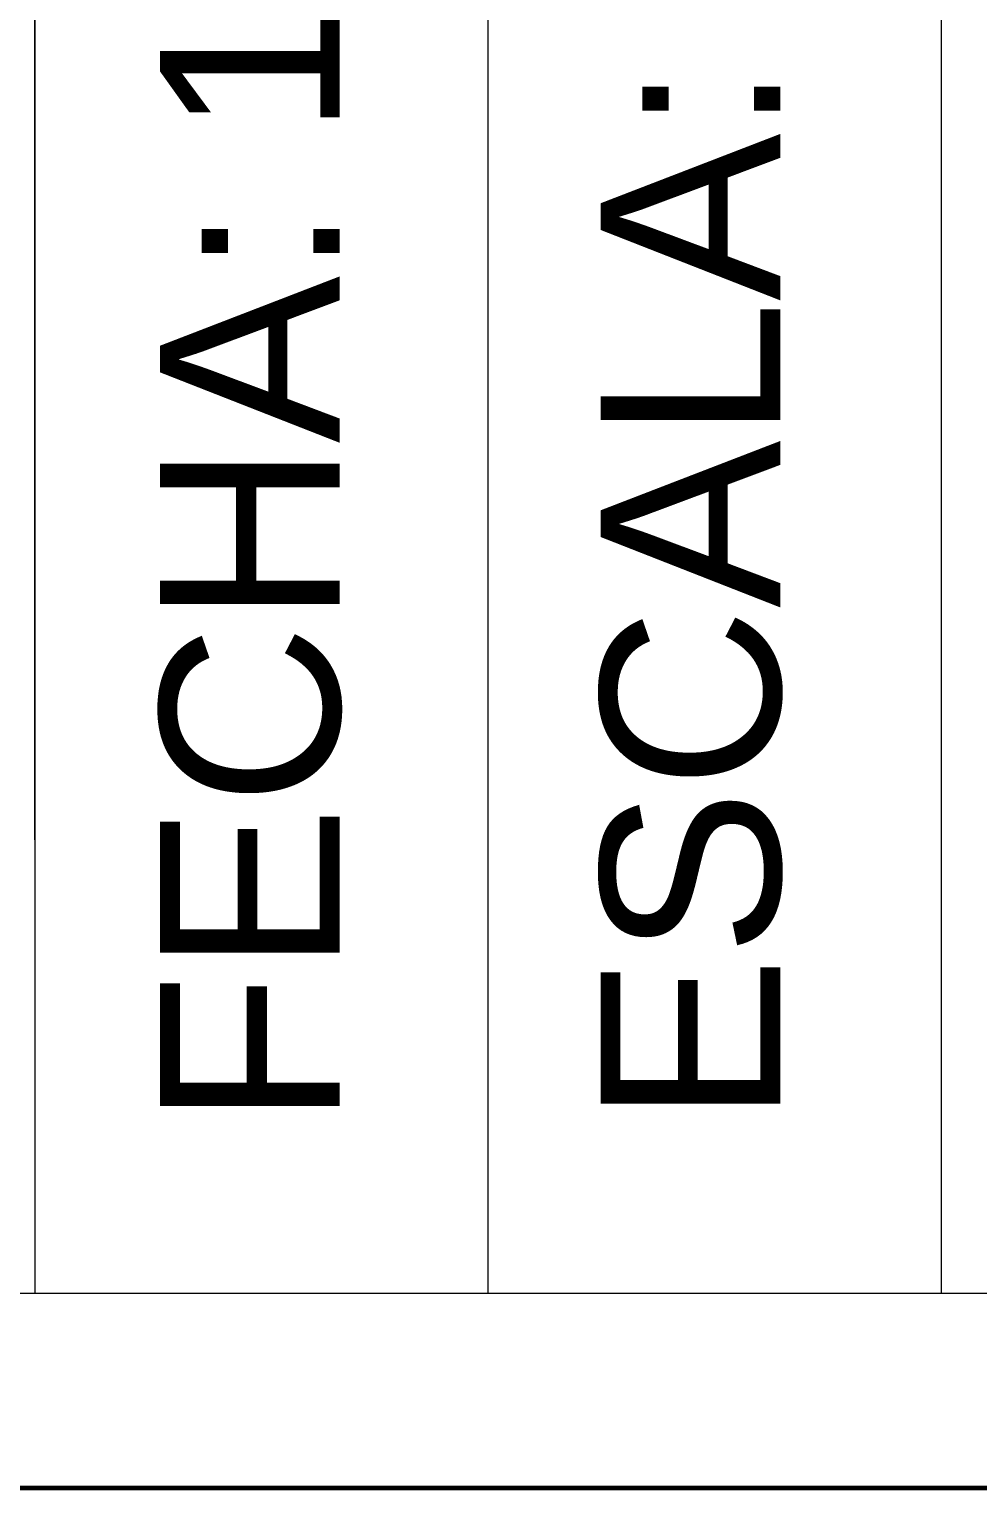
# Model space of a CAD drawing. Header units: millimetres. Extents: x 1.9 to 43.8, y 1.5 to 30.
# Drawn here: x 40.867 to 42.043, y 1.488 to 3.296 of the extents above; entities that cross this region are included whole.
import ezdxf

# ---------------------------------------------------------------- set-up
doc = ezdxf.new("R2010")
doc.units = ezdxf.units.MM
for name, color, linetype in [('PDF_0', 7, 'Continuous'), ('PDF_COTAS', 7, 'Continuous'), ('PDF_Text', 7, 'Continuous')]:
    doc.layers.add(name, color=color, linetype=linetype)
doc.styles.add('PDF BaskOldFace', font='arial.ttf')

msp = doc.modelspace()

# ---------------------------------------------------------------- linework, layer by layer
at = {"layer": 'PDF_0', "color": 28, "lineweight": 60, "true_color": 0x0d0d0d}
msp.add_lwpolyline([(1.8617, 1.4881), (43.7853, 1.4881), (43.7853, 29.9844), (1.8617, 29.9844)], close=True, dxfattribs=at)
at = {"layer": 'PDF_0', "lineweight": 18}
msp.add_lwpolyline([(40.1213, 10.7276), (39.372, 10.7276), (39.372, 1.7294), (43.4964, 1.7294), (43.4964, 10.7276)], close=True, dxfattribs=at)
for points in [[(40.8738, 2.2914), (40.8738, 10.7276), (40.8738, 1.7294)], [(41.4357, 1.7294), (41.4357, 10.7276)], [(41.9977, 1.7294), (41.9977, 10.7276)]]:
    msp.add_lwpolyline(points, dxfattribs=at)
at = {"layer": 'PDF_COTAS', "lineweight": 18}
msp.add_lwpolyline([(39.372, 1.7294), (43.4964, 1.7294)], dxfattribs=at)

# ---------------------------------------------------------------- texts
at = {"layer": 'PDF_Text', "char_height": 0.222803, "attachment_point": 4, "rotation": 90, "style": 'PDF BaskOldFace'}
for s, insert in [('ESCALA:    INDICADA', (41.6879, 1.939)), ('FECHA: 19 / 09 / 2025', (41.1418, 1.9358))]:
    msp.add_mtext(s, dxfattribs=dict(at, insert=insert))

doc.saveas('drawing.dxf')
